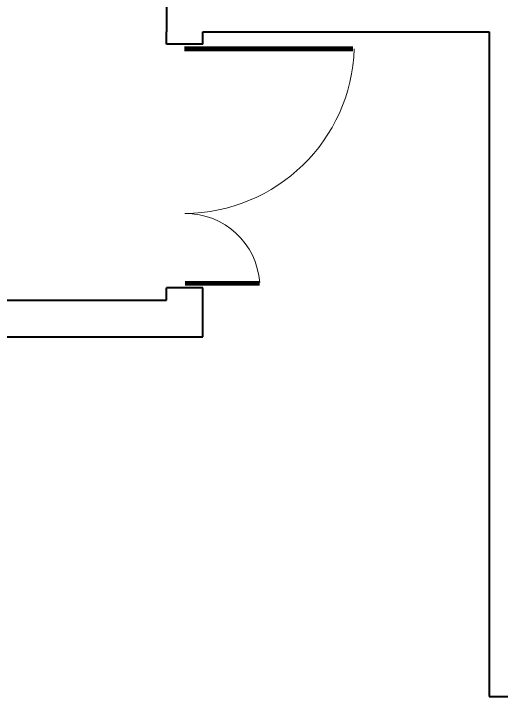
# Model space of a CAD drawing. Header units: millimetres. Extents: x 3491 to 3974, y 1583 to 1976.
# Drawn here: x 3952.934 to 3955.336, y 1960.092 to 1963.452 of the extents above; entities that cross this region are included whole.
import ezdxf

# ---------------------------------------------------------------- set-up
doc = ezdxf.new("R2010")
doc.units = ezdxf.units.MM
doc.layers.add('Muro1', color=162, linetype='Continuous', lineweight=40)
doc.layers.add('Puertas', color=52, linetype='Continuous', lineweight=5)

msp = doc.modelspace()

# ---------------------------------------------------------------- linework, layer by layer
at = {"layer": 'Muro1'}
for points in [[(3953.6864, 1963.9615), (3953.6864, 1963.3615)], [(3953.6864, 1963.3015), (3953.6864, 1963.3615)], [(3953.8664, 1963.3615), (3955.2764, 1963.3615)], [(3953.8664, 1963.3015), (3953.8664, 1963.3615)], [(3955.2764, 1963.3615), (3955.2764, 1960.0915)], [(3953.8664, 1963.3015), (3953.6864, 1963.3015)], [(3953.6864, 1962.0415), (3953.6864, 1962.1015)], [(3953.8664, 1962.1015), (3953.6864, 1962.1015)], [(3953.8664, 1961.8615), (3953.8664, 1962.1015)], [(3950.4264, 1962.0415), (3953.6864, 1962.0415)], [(3950.4264, 1961.8615), (3953.8664, 1961.8615)], [(3955.2764, 1960.0915), (3955.4364, 1960.0915)]]:
    msp.add_lwpolyline(points, dxfattribs=at)
at = {"layer": 'Puertas', "linetype": 'ByBlock', "const_width": 0.024}
for points in [[(3953.7747, 1963.2787), (3954.6052, 1963.2787)], [(3953.7781, 1962.1244), (3954.1465, 1962.1244)]]:
    msp.add_lwpolyline(points, dxfattribs=at)
at = {"layer": 'Puertas', "linetype": 'ByBlock'}
for centre, radius, start, end in [((3953.7741, 1963.3071), 0.8385, 270.2762, 358.0603), ((3953.7795, 1962.1006), 0.368, 4.2492, 90.2101)]:
    msp.add_arc(centre, radius, start, end, dxfattribs=at)

doc.saveas('drawing.dxf')
